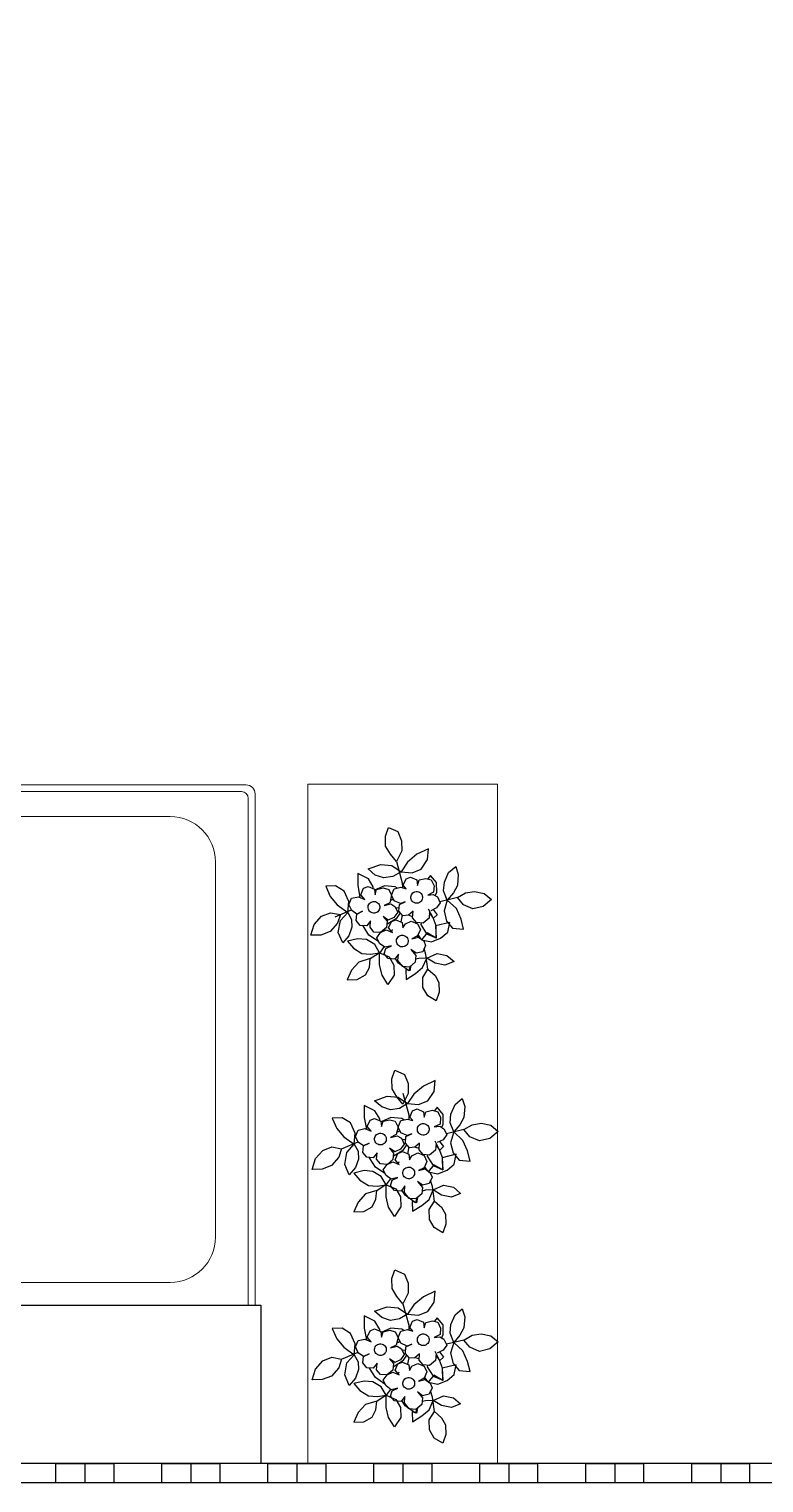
# Model space of a CAD drawing. Header units: inches. Extents: x 15 to 22798, y 21 to 21519.
# Drawn here: x 6492.5 to 6687.2, y 14983.4 to 15368.6 of the extents above; entities that cross this region are included whole.
import ezdxf

# ---------------------------------------------------------------- set-up
doc = ezdxf.new("R2010")
doc.units = ezdxf.units.IN
doc.header["$MEASUREMENT"] = 0
doc.layers.add('ARREDAMENTO', color=8, linetype='Continuous', lineweight=13)

# ---------------------------------------------------------------- blocks, each defined once
blk = doc.blocks.new('vasca')
at = {"layer": 'ARREDAMENTO'}
for p, q in [((11001.47, 4427.4), (11207.6, 4427.4)), ((11001.47, 4427.4), (11207.6, 4427.4)), ((11207.6, 4427.4), (11215.6, 4427.4)), ((11207.6, 4427.4), (11215.6, 4427.4)), ((10999.47, 4312.54), (10999.47, 4425.4)), ((10999.47, 4312.54), (10999.47, 4425.4)), ((11000.97, 4312.54), (11000.97, 4424.4)), ((11002.47, 4425.9), (11207.6, 4425.9)), ((11207.6, 4425.9), (11214.6, 4425.9)), ((11216.1, 4424.4), (11216.1, 4312.54)), ((11217.6, 4425.4), (11217.6, 4312.54)), ((11217.6, 4425.4), (11217.6, 4312.54)), ((11016.47, 4420.4), (11198.85, 4420.4)), ((11006.47, 4327.54), (11006.47, 4410.4)), ((11208.85, 4327.54), (11208.85, 4410.4)), ((11198.85, 4317.54), (11016.47, 4317.54))]:
    blk.add_line(p, q, dxfattribs=at)
for radius in [4.62, 2.82]:
    blk.add_circle((11107.57, 4328.92), radius, dxfattribs=at)
for centre, radius, start, end in [((11001.47, 4425.4), 2, 90, 180), ((11001.47, 4425.4), 2, 90, 180), ((11215.6, 4425.4), 2, 0, 90), ((11215.6, 4425.4), 2, 0, 90), ((11002.47, 4424.4), 1.5, 90, 180), ((11214.6, 4424.4), 1.5, 0, 90), ((11016.47, 4410.4), 10, 90, 180), ((11198.85, 4410.4), 10, 0, 90), ((11016.47, 4327.54), 10, 180, 270), ((11198.85, 4327.54), 10, 270, 0)]:
    blk.add_arc(centre, radius, start, end, dxfattribs=at)

msp = doc.modelspace()

# ---------------------------------------------------------------- linework, layer by layer
for p, q in [((6290.31, 15030.56), (6553.87, 15030.56)), ((6553.87, 15030.56), (6553.87, 14988.53)), ((6571.1, 14988.53), (6290.6, 14988.65)), ((6507.28, 14988.53), (6507.28, 14983.42)), ((6535.36, 14988.53), (6535.36, 14983.42)), ((6563.44, 14988.53), (6563.44, 14983.42)), ((6711.5, 14988.53), (6571.1, 14988.53)), ((6591.52, 14988.53), (6591.52, 14983.42)), ((6619.6, 14988.53), (6619.6, 14983.42)), ((6647.68, 14988.53), (6647.68, 14983.42)), ((6675.76, 14988.53), (6675.76, 14983.42)), ((6940.31, 14983.42), (6290.31, 14983.42))]:
    msp.add_line(p, q)
msp.add_lwpolyline([(6750.33, 15693.6), (6940.31, 15693.42), (6940.31, 14983.42), (6290.31, 14983.42)])
for points in [[(6499.62, 14988.53), (6514.94, 14988.53), (6514.94, 14983.42), (6499.62, 14983.42)], [(6527.7, 14988.53), (6543.02, 14988.53), (6543.02, 14983.42), (6527.7, 14983.42)], [(6555.78, 14988.53), (6571.1, 14988.53), (6571.1, 14983.42), (6555.78, 14983.42)], [(6583.86, 14988.53), (6599.18, 14988.53), (6599.18, 14983.42), (6583.86, 14983.42)], [(6611.94, 14988.53), (6627.26, 14988.53), (6627.26, 14983.42), (6611.94, 14983.42)], [(6640.02, 14988.53), (6655.34, 14988.53), (6655.34, 14983.42), (6640.02, 14983.42)], [(6668.1, 14988.53), (6683.42, 14988.53), (6683.42, 14983.42), (6668.1, 14983.42)]]:
    msp.add_lwpolyline(points, close=True)
at = {"layer": 'ARREDAMENTO', "linetype": 'Continuous', "lineweight": -3}
for p, q in [((6591.67, 15141.8), (6592.4, 15143.48)), ((6592.4, 15143.48), (6593.61, 15143.96)), ((6593.61, 15143.96), (6595.29, 15143.23)), ((6595.29, 15143.23), (6595.46, 15141.76)), ((6595.46, 15141.76), (6595.87, 15143.18)), ((6595.87, 15143.18), (6597.66, 15143.61)), ((6597.66, 15143.61), (6599.07, 15143.19)), ((6599.07, 15143.19), (6599.81, 15141.67)), ((6580.39, 15139.29), (6581.12, 15140.98)), ((6581.45, 15138.04), (6580.39, 15139.29)), ((6581.12, 15140.98), (6582.33, 15141.45)), ((6582.33, 15141.45), (6584.01, 15140.72)), ((6584.01, 15140.72), (6584.17, 15139.25)), ((6584.17, 15139.25), (6584.59, 15140.67)), ((6584.59, 15140.67), (6586.37, 15141.1)), ((6586.37, 15141.1), (6587.79, 15140.68)), ((6587.79, 15140.68), (6588.53, 15139.16)), ((6588.53, 15139.16), (6588.07, 15137.17)), ((6588.53, 15139.16), (6589.26, 15140.85)), ((6589.27, 15137.64), (6588.53, 15139.16)), ((6589.26, 15140.85), (6591.05, 15141.27)), ((6591.05, 15141.27), (6592.46, 15140.86)), ((6592.46, 15140.86), (6591.67, 15141.8)), ((6599.66, 15139.94), (6598.14, 15139.2)), ((6598.14, 15139.2), (6599.61, 15139.36)), ((6599.61, 15139.36), (6600.72, 15138.68)), ((6599.81, 15141.67), (6599.66, 15139.94)), ((6577.25, 15136.66), (6577.98, 15138.34)), ((6577.99, 15135.14), (6577.25, 15136.66)), ((6577.98, 15138.34), (6579.76, 15138.76)), ((6579.76, 15138.76), (6581.45, 15138.04)), ((6588.07, 15137.17), (6586.55, 15136.43)), ((6586.55, 15136.43), (6588.33, 15136.85)), ((6588.33, 15136.85), (6589.43, 15136.17)), ((6590.95, 15136.91), (6589.27, 15137.64)), ((6589.43, 15136.17), (6590.17, 15134.65)), ((6590.49, 15134.92), (6590.64, 15136.65)), ((6590.64, 15136.65), (6592.16, 15137.39)), ((6592.16, 15137.39), (6590.95, 15136.91)), ((6600.46, 15135.79), (6598.94, 15135.05)), ((6601.46, 15137.16), (6600.46, 15135.79)), ((6600.72, 15138.68), (6601.46, 15137.16)), ((6579.36, 15134.14), (6577.99, 15135.14)), ((6579.21, 15132.41), (6579.36, 15134.14)), ((6580.26, 15131.15), (6579.21, 15132.41)), ((6579.36, 15134.14), (6580.88, 15134.88)), ((6580.88, 15134.88), (6579.36, 15134.14)), ((6582.99, 15132.37), (6581.99, 15131)), ((6582.84, 15130.64), (6582.99, 15132.37)), ((6587.66, 15132.54), (6586.29, 15133.54)), ((6586.29, 15133.54), (6587.35, 15132.28)), ((6587.35, 15132.28), (6587.19, 15130.55)), ((6589.18, 15133.28), (6587.66, 15132.54)), ((6587.77, 15130.5), (6588.5, 15132.18)), ((6588.5, 15132.18), (6589.71, 15132.66)), ((6590.17, 15134.65), (6589.18, 15133.28)), ((6589.71, 15132.66), (6591.39, 15131.93)), ((6591.54, 15133.66), (6590.49, 15134.92)), ((6591.39, 15131.93), (6591.55, 15130.46)), ((6593.01, 15133.82), (6591.54, 15133.66)), ((6591.55, 15130.46), (6592.23, 15131.56)), ((6592.23, 15131.56), (6593.75, 15132.3)), ((6594.27, 15134.88), (6593.01, 15133.82)), ((6593.75, 15132.3), (6595.44, 15131.57)), ((6594.12, 15133.14), (6594.27, 15134.88)), ((6595.17, 15131.89), (6594.12, 15133.14)), ((6596.91, 15131.73), (6595.17, 15131.89)), ((6595.44, 15131.57), (6596.18, 15130.05)), ((6598.48, 15133.05), (6596.91, 15131.73)), ((6598.63, 15134.79), (6598.48, 15133.05)), ((6581.99, 15131), (6580.26, 15131.15)), ((6583.89, 15129.38), (6582.84, 15130.64)), ((6585.62, 15129.23), (6583.89, 15129.38)), ((6584.63, 15127.86), (6585.62, 15129.23)), ((6585.37, 15126.34), (6584.63, 15127.86)), ((6587.19, 15130.55), (6585.62, 15129.23)), ((6585.62, 15129.23), (6587.14, 15129.97)), ((6587.14, 15129.97), (6588.83, 15129.24)), ((6588.83, 15129.24), (6587.77, 15130.5)), ((6595.45, 15128.37), (6593.93, 15127.63)), ((6593.93, 15127.63), (6595.71, 15128.05)), ((6596.18, 15130.05), (6595.45, 15128.37)), ((6595.71, 15128.05), (6597.08, 15127.06)), ((6586.74, 15125.35), (6585.37, 15126.34)), ((6586.59, 15123.61), (6587, 15125.03)), ((6588.52, 15125.77), (6586.74, 15125.35)), ((6587, 15125.03), (6588.52, 15125.77)), ((6595.04, 15123.75), (6593.67, 15124.74)), ((6593.67, 15124.74), (6594.99, 15123.17)), ((6596.83, 15124.17), (6595.04, 15123.75)), ((6597.56, 15125.86), (6596.83, 15124.17)), ((6597.08, 15127.06), (6597.56, 15125.86)), ((6587.64, 15122.35), (6586.59, 15123.61)), ((6589.38, 15122.2), (6587.64, 15122.35)), ((6590.37, 15123.57), (6589.38, 15122.2)), ((6590.22, 15121.84), (6590.37, 15123.57)), ((6591.54, 15120.27), (6590.22, 15121.84)), ((6593.27, 15120.12), (6591.54, 15120.27)), ((6594.84, 15121.43), (6593.27, 15120.12)), ((6594.99, 15123.17), (6594.84, 15121.43)), ((6593.4, 15080.36), (6594.13, 15082.05)), ((6594.13, 15082.05), (6595.33, 15082.52)), ((6595.33, 15082.52), (6597.02, 15081.79)), ((6597.02, 15081.79), (6597.18, 15080.32)), ((6597.18, 15080.32), (6597.6, 15081.74)), ((6597.6, 15081.74), (6599.38, 15082.17)), ((6599.38, 15082.17), (6600.8, 15081.76)), ((6600.8, 15081.76), (6601.54, 15080.24)), ((6582.12, 15077.86), (6582.85, 15079.54)), ((6583.17, 15076.6), (6582.12, 15077.86)), ((6582.85, 15079.54), (6584.05, 15080.02)), ((6584.05, 15080.02), (6585.73, 15079.29)), ((6585.73, 15079.29), (6585.9, 15077.82)), ((6585.9, 15077.82), (6586.31, 15079.24)), ((6586.31, 15079.24), (6588.1, 15079.66)), ((6588.1, 15079.66), (6589.52, 15079.25)), ((6589.52, 15079.25), (6590.26, 15077.73)), ((6590.26, 15077.73), (6589.79, 15075.73)), ((6590.26, 15077.73), (6590.99, 15079.41)), ((6591, 15076.21), (6590.26, 15077.73)), ((6590.99, 15079.41), (6592.77, 15079.84)), ((6592.77, 15079.84), (6594.19, 15079.42)), ((6594.19, 15079.42), (6593.4, 15080.36)), ((6601.39, 15078.5), (6599.87, 15077.76)), ((6599.87, 15077.76), (6601.34, 15077.92)), ((6601.34, 15077.92), (6602.44, 15077.24)), ((6601.54, 15080.24), (6601.39, 15078.5)), ((6578.97, 15075.22), (6579.7, 15076.9)), ((6579.71, 15073.7), (6578.97, 15075.22)), ((6579.7, 15076.9), (6581.49, 15077.33)), ((6581.08, 15072.71), (6579.71, 15073.7)), ((6581.49, 15077.33), (6583.17, 15076.6)), ((6589.79, 15075.73), (6588.27, 15074.99)), ((6588.27, 15074.99), (6590.05, 15075.42)), ((6590.05, 15075.42), (6591.16, 15074.74)), ((6592.68, 15075.48), (6591, 15076.21)), ((6591.16, 15074.74), (6591.9, 15073.22)), ((6592.21, 15073.48), (6592.37, 15075.21)), ((6592.37, 15075.21), (6593.89, 15075.95)), ((6593.89, 15075.95), (6592.68, 15075.48)), ((6602.19, 15074.36), (6600.67, 15073.62)), ((6603.18, 15075.72), (6602.19, 15074.36)), ((6602.44, 15077.24), (6603.18, 15075.72)), ((6580.93, 15070.97), (6581.08, 15072.71)), ((6581.99, 15069.72), (6580.93, 15070.97)), ((6581.08, 15072.71), (6582.6, 15073.45)), ((6582.6, 15073.45), (6581.08, 15072.71)), ((6584.71, 15070.93), (6583.72, 15069.56)), ((6584.56, 15069.2), (6584.71, 15070.93)), ((6589.39, 15071.11), (6588.02, 15072.1)), ((6588.02, 15072.1), (6589.07, 15070.84)), ((6589.07, 15070.84), (6588.92, 15069.11)), ((6590.91, 15071.85), (6589.39, 15071.11)), ((6589.5, 15069.06), (6590.23, 15070.74)), ((6590.23, 15070.74), (6591.43, 15071.22)), ((6591.9, 15073.22), (6590.91, 15071.85)), ((6591.43, 15071.22), (6593.12, 15070.49)), ((6593.27, 15072.22), (6592.21, 15073.48)), ((6593.12, 15070.49), (6593.28, 15069.02)), ((6594.74, 15072.39), (6593.27, 15072.22)), ((6593.28, 15069.02), (6593.96, 15070.13)), ((6593.96, 15070.13), (6595.48, 15070.87)), ((6595.99, 15073.44), (6594.74, 15072.39)), ((6595.48, 15070.87), (6597.16, 15070.14)), ((6595.84, 15071.71), (6595.99, 15073.44)), ((6596.9, 15070.45), (6595.84, 15071.71)), ((6598.63, 15070.3), (6596.9, 15070.45)), ((6597.16, 15070.14), (6597.9, 15068.62)), ((6600.2, 15071.62), (6598.63, 15070.3)), ((6600.35, 15073.35), (6600.2, 15071.62)), ((6583.72, 15069.56), (6581.99, 15069.72)), ((6585.61, 15067.94), (6584.56, 15069.2)), ((6587.35, 15067.79), (6585.61, 15067.94)), ((6586.35, 15066.42), (6587.35, 15067.79)), ((6587.1, 15064.9), (6586.35, 15066.42)), ((6588.92, 15069.11), (6587.35, 15067.79)), ((6587.35, 15067.79), (6588.87, 15068.53)), ((6588.87, 15068.53), (6590.55, 15067.8)), ((6590.55, 15067.8), (6589.5, 15069.06)), ((6597.17, 15066.93), (6595.65, 15066.19)), ((6595.65, 15066.19), (6597.44, 15066.62)), ((6597.9, 15068.62), (6597.17, 15066.93)), ((6597.44, 15066.62), (6598.8, 15065.63)), ((6588.46, 15063.91), (6587.1, 15064.9)), ((6588.31, 15062.18), (6588.73, 15063.6)), ((6589.37, 15060.92), (6588.31, 15062.18)), ((6590.25, 15064.34), (6588.46, 15063.91)), ((6588.73, 15063.6), (6590.25, 15064.34)), ((6592.09, 15062.14), (6591.1, 15060.77)), ((6591.94, 15060.4), (6592.09, 15062.14)), ((6596.77, 15062.31), (6595.4, 15063.3)), ((6595.4, 15063.3), (6596.72, 15061.73)), ((6598.55, 15062.74), (6596.77, 15062.31)), ((6599.28, 15064.42), (6598.55, 15062.74)), ((6598.8, 15065.63), (6599.28, 15064.42)), ((6591.1, 15060.77), (6589.37, 15060.92)), ((6593.26, 15058.83), (6591.94, 15060.4)), ((6594.99, 15058.68), (6593.26, 15058.83)), ((6596.56, 15060), (6594.99, 15058.68)), ((6596.72, 15061.73), (6596.56, 15060)), ((6582.12, 15022.08), (6582.85, 15023.76)), ((6582.85, 15023.76), (6584.05, 15024.24)), ((6584.05, 15024.24), (6585.73, 15023.51)), ((6586.31, 15023.46), (6588.1, 15023.89)), ((6588.1, 15023.89), (6589.52, 15023.47)), ((6590.26, 15021.95), (6590.99, 15023.64)), ((6590.99, 15023.64), (6592.77, 15024.06)), ((6592.77, 15024.06), (6594.19, 15023.65)), ((6593.4, 15024.59), (6594.13, 15026.27)), ((6594.19, 15023.65), (6593.4, 15024.59)), ((6594.13, 15026.27), (6595.33, 15026.75)), ((6595.33, 15026.75), (6597.02, 15026.02)), ((6597.02, 15026.02), (6597.18, 15024.55)), ((6597.18, 15024.55), (6597.6, 15025.97)), ((6597.6, 15025.97), (6599.38, 15026.4)), ((6599.38, 15026.4), (6600.8, 15025.98)), ((6600.8, 15025.98), (6601.54, 15024.46)), ((6601.54, 15024.46), (6601.39, 15022.73)), ((6578.97, 15019.44), (6579.7, 15021.13)), ((6579.7, 15021.13), (6581.49, 15021.55)), ((6581.49, 15021.55), (6583.17, 15020.82)), ((6583.17, 15020.82), (6582.12, 15022.08)), ((6585.73, 15023.51), (6585.9, 15022.04)), ((6585.9, 15022.04), (6586.31, 15023.46)), ((6589.79, 15019.95), (6588.27, 15019.21)), ((6589.52, 15023.47), (6590.26, 15021.95)), ((6590.26, 15021.95), (6589.79, 15019.95)), ((6591, 15020.43), (6590.26, 15021.95)), ((6592.68, 15019.7), (6591, 15020.43)), ((6592.37, 15019.44), (6593.89, 15020.18)), ((6593.89, 15020.18), (6592.68, 15019.7)), ((6601.39, 15022.73), (6599.87, 15021.99)), ((6599.87, 15021.99), (6601.34, 15022.15)), ((6601.34, 15022.15), (6602.44, 15021.47)), ((6603.18, 15019.95), (6602.19, 15018.58)), ((6602.44, 15021.47), (6603.18, 15019.95)), ((6579.71, 15017.92), (6578.97, 15019.44)), ((6581.08, 15016.93), (6579.71, 15017.92)), ((6580.93, 15015.2), (6581.08, 15016.93)), ((6581.08, 15016.93), (6582.6, 15017.67)), ((6582.6, 15017.67), (6581.08, 15016.93)), ((6589.39, 15015.33), (6588.02, 15016.33)), ((6588.02, 15016.33), (6589.07, 15015.07)), ((6588.27, 15019.21), (6590.05, 15019.64)), ((6590.91, 15016.07), (6589.39, 15015.33)), ((6590.05, 15019.64), (6591.16, 15018.96)), ((6591.9, 15017.44), (6590.91, 15016.07)), ((6591.16, 15018.96), (6591.9, 15017.44)), ((6592.21, 15017.71), (6592.37, 15019.44)), ((6593.27, 15016.45), (6592.21, 15017.71)), ((6594.74, 15016.61), (6593.27, 15016.45)), ((6595.99, 15017.67), (6594.74, 15016.61)), ((6595.84, 15015.93), (6595.99, 15017.67)), ((6596.9, 15014.68), (6595.84, 15015.93)), ((6600.35, 15017.58), (6600.2, 15015.84)), ((6602.19, 15018.58), (6600.67, 15017.84)), ((6581.99, 15013.94), (6580.93, 15015.2)), ((6583.72, 15013.79), (6581.99, 15013.94)), ((6584.71, 15015.16), (6583.72, 15013.79)), ((6584.56, 15013.42), (6584.71, 15015.16)), ((6585.61, 15012.17), (6584.56, 15013.42)), ((6587.35, 15012.02), (6585.61, 15012.17)), ((6588.92, 15013.33), (6587.35, 15012.02)), ((6587.35, 15012.02), (6588.87, 15012.76)), ((6588.87, 15012.76), (6590.55, 15012.03)), ((6589.07, 15015.07), (6588.92, 15013.33)), ((6589.5, 15013.28), (6590.23, 15014.97)), ((6590.55, 15012.03), (6589.5, 15013.28)), ((6590.23, 15014.97), (6591.43, 15015.44)), ((6591.43, 15015.44), (6593.12, 15014.71)), ((6593.12, 15014.71), (6593.28, 15013.24)), ((6593.28, 15013.24), (6593.96, 15014.35)), ((6593.96, 15014.35), (6595.48, 15015.09)), ((6595.48, 15015.09), (6597.16, 15014.36)), ((6598.63, 15014.52), (6596.9, 15014.68)), ((6597.16, 15014.36), (6597.9, 15012.84)), ((6597.9, 15012.84), (6597.17, 15011.16)), ((6600.2, 15015.84), (6598.63, 15014.52)), ((6586.35, 15010.65), (6587.35, 15012.02)), ((6587.1, 15009.13), (6586.35, 15010.65)), ((6588.46, 15008.13), (6587.1, 15009.13)), ((6590.25, 15008.56), (6588.46, 15008.13)), ((6588.73, 15007.82), (6590.25, 15008.56)), ((6597.17, 15011.16), (6595.65, 15010.42)), ((6595.65, 15010.42), (6597.44, 15010.84)), ((6597.44, 15010.84), (6598.8, 15009.85)), ((6599.28, 15008.64), (6598.55, 15006.96)), ((6598.8, 15009.85), (6599.28, 15008.64)), ((6588.31, 15006.4), (6588.73, 15007.82)), ((6589.37, 15005.14), (6588.31, 15006.4)), ((6591.1, 15004.99), (6589.37, 15005.14)), ((6592.09, 15006.36), (6591.1, 15004.99)), ((6591.94, 15004.63), (6592.09, 15006.36)), ((6593.26, 15003.06), (6591.94, 15004.63)), ((6596.77, 15006.54), (6595.4, 15007.53)), ((6595.4, 15007.53), (6596.72, 15005.96)), ((6596.72, 15005.96), (6596.56, 15004.22)), ((6598.55, 15006.96), (6596.77, 15006.54)), ((6594.99, 15002.91), (6593.26, 15003.06)), ((6596.56, 15004.22), (6594.99, 15002.91))]:
    msp.add_line(p, q, dxfattribs=at)
at = {"layer": 'ARREDAMENTO'}
msp.add_lwpolyline([(6566.39, 15168.6), (6616.64, 15168.6), (6616.64, 14988.53), (6566.39, 14988.53)], close=True, dxfattribs=at)
at = {"layer": 'ARREDAMENTO', "linetype": 'Continuous', "lineweight": -3}
for points in [[(6587.7, 15157.09), (6590.24, 15155.99), (6591.2, 15153.56), (6591.26, 15150.92), (6589.84, 15148.11), (6588.25, 15150.01), (6586.97, 15152.17), (6586.91, 15154.82)], [(6598.34, 15151.47), (6595.28, 15149.98), (6592.75, 15147.86), (6591.07, 15145.37), (6593.98, 15145.12), (6596.4, 15146.08), (6598.09, 15148.57)], [(6582.34, 15146.13), (6585.67, 15147.31), (6588.58, 15147.05), (6591.07, 15145.37), (6588.9, 15144.09), (6586.53, 15143.71), (6584.25, 15144.5)], [(6605.55, 15146.74), (6606.24, 15144.63), (6605.99, 15141.72), (6604.94, 15139.76), (6603.3, 15137.85), (6602.34, 15140.28), (6602.55, 15142.61), (6603.65, 15145.15)], [(6571.1, 15141.55), (6572.32, 15138.8), (6574.18, 15136.59), (6576.93, 15134.59), (6577.19, 15137.5), (6575.96, 15140.24), (6573.74, 15141.61)], [(6615.04, 15138), (6612.83, 15136.14), (6610.13, 15135.5), (6607.59, 15136.6), (6606, 15138.5), (6608.16, 15139.77), (6610.54, 15140.15), (6613.13, 15139.63)], [(6607.61, 15130.15), (6606.97, 15132.84), (6605.74, 15135.59), (6603.3, 15137.85), (6602.47, 15134.99), (6603.11, 15132.3), (6604.7, 15130.4)], [(6567.18, 15128.53), (6568.02, 15131.38), (6569.97, 15133.56), (6572.4, 15134.52), (6574.99, 15134), (6574.21, 15131.72), (6572.26, 15129.55), (6569.83, 15128.59)], [(6575.64, 15126.49), (6574.41, 15129.24), (6574.98, 15132.41), (6576.93, 15134.59), (6577.94, 15132.74), (6578.06, 15130.68), (6577.27, 15128.4)], [(6596.52, 15127.31), (6599.11, 15126.79), (6601.54, 15127.75), (6603.44, 15129.34), (6603.96, 15131.93), (6600.2, 15131), (6600.37, 15127.79), (6598.03, 15129.18)], [(6576.85, 15126.97), (6578.45, 15125.08), (6580.67, 15123.71), (6583, 15123.51), (6585.38, 15123.89), (6584.1, 15126.05), (6581.87, 15127.42), (6579.55, 15127.62)], [(6587.57, 15115.49), (6586.03, 15117.97), (6585.39, 15120.66), (6585.38, 15123.89), (6587.92, 15122.78), (6589.19, 15120.62), (6589.25, 15117.98)], [(6576.83, 15116.72), (6579.48, 15116.78), (6581.64, 15118.06), (6582.69, 15120.02), (6582.9, 15122.34), (6579.88, 15121.43), (6577.94, 15119.26)], [(6605.1, 15121.57), (6602.67, 15120.61), (6600.08, 15121.13), (6597.86, 15122.5), (6600.6, 15123.73), (6603.19, 15123.21)], [(6600.38, 15111.14), (6598.15, 15112.51), (6596.88, 15114.67), (6596.82, 15117.32), (6598.18, 15119.54), (6600.09, 15117.91), (6601.1, 15116.06), (6601.16, 15113.42)], [(6589.42, 15092.78), (6591.96, 15091.68), (6592.92, 15089.25), (6592.98, 15086.61), (6591.57, 15083.8), (6589.97, 15085.7), (6588.7, 15087.86), (6588.64, 15090.5)], [(6600.07, 15090.04), (6597.01, 15088.55), (6594.48, 15086.42), (6592.79, 15083.93), (6595.7, 15083.68), (6598.13, 15084.64), (6599.81, 15087.13)], [(6584.07, 15084.7), (6587.39, 15085.87), (6590.3, 15085.62), (6592.79, 15083.93), (6590.63, 15082.66), (6588.25, 15082.28), (6585.97, 15083.06)], [(6607.27, 15085.31), (6607.97, 15083.19), (6607.71, 15080.29), (6606.66, 15078.33), (6605.03, 15076.42), (6604.07, 15078.84), (6604.27, 15081.17), (6605.38, 15083.71)], [(6572.82, 15080.11), (6574.04, 15077.37), (6575.9, 15075.15), (6578.66, 15073.15), (6578.91, 15076.06), (6577.69, 15078.81), (6575.46, 15080.17)], [(6616.77, 15076.56), (6614.55, 15074.7), (6611.86, 15074.06), (6609.32, 15075.16), (6607.72, 15077.06), (6609.89, 15078.34), (6612.26, 15078.71), (6614.86, 15078.2)], [(6609.34, 15068.71), (6608.69, 15071.41), (6607.47, 15074.15), (6605.03, 15076.42), (6604.19, 15073.56), (6604.84, 15070.86), (6606.43, 15068.97)], [(6567.52, 15066.51), (6568.36, 15069.36), (6570.31, 15071.54), (6572.74, 15072.5), (6575.33, 15071.98), (6574.55, 15069.7), (6572.6, 15067.53), (6570.17, 15066.57)], [(6577.36, 15065.06), (6576.14, 15067.8), (6576.71, 15070.98), (6578.66, 15073.15), (6579.67, 15071.31), (6579.78, 15069.24), (6579, 15066.97)], [(6598.24, 15065.87), (6600.84, 15065.35), (6603.27, 15066.31), (6605.16, 15067.91), (6605.68, 15070.5), (6601.92, 15069.56), (6602.1, 15066.35), (6599.76, 15067.74)], [(6578.58, 15065.54), (6580.17, 15063.64), (6582.4, 15062.27), (6584.72, 15062.07), (6587.1, 15062.45), (6585.82, 15064.61), (6583.6, 15065.98), (6581.27, 15066.18)], [(6589.3, 15054.05), (6587.75, 15056.53), (6587.11, 15059.22), (6587.1, 15062.45), (6589.64, 15061.35), (6590.92, 15059.19), (6590.98, 15056.54)], [(6606.83, 15060.14), (6604.4, 15059.18), (6601.81, 15059.7), (6599.58, 15061.07), (6602.33, 15062.29), (6604.92, 15061.77)], [(6578.56, 15055.28), (6581.2, 15055.35), (6583.37, 15056.62), (6584.42, 15058.58), (6584.62, 15060.91), (6581.61, 15060), (6579.66, 15057.82)], [(6602.1, 15049.71), (6599.88, 15051.07), (6598.6, 15053.24), (6598.54, 15055.88), (6599.91, 15058.11), (6601.82, 15056.47), (6602.83, 15054.63), (6602.89, 15051.98)], [(6589.42, 15039.88), (6591.96, 15038.78), (6592.92, 15036.35), (6592.98, 15033.71), (6591.57, 15030.9), (6589.97, 15032.8), (6588.7, 15034.96), (6588.64, 15037.61)], [(6600.07, 15034.26), (6597.01, 15032.77), (6594.48, 15030.65), (6592.79, 15028.16), (6595.7, 15027.9), (6598.13, 15028.86), (6599.81, 15031.35)], [(6584.07, 15028.92), (6587.39, 15030.1), (6590.3, 15029.84), (6592.79, 15028.16), (6590.63, 15026.88), (6588.25, 15026.5), (6585.97, 15027.29)], [(6607.27, 15029.53), (6607.97, 15027.42), (6607.71, 15024.51), (6606.66, 15022.55), (6605.03, 15020.64), (6604.07, 15023.07), (6604.27, 15025.4), (6605.38, 15027.94)], [(6572.82, 15024.34), (6574.04, 15021.59), (6575.9, 15019.38), (6578.66, 15017.38), (6578.91, 15020.29), (6577.69, 15023.03), (6575.46, 15024.4)], [(6609.34, 15012.94), (6608.69, 15015.63), (6607.47, 15018.38), (6605.03, 15020.64), (6604.19, 15017.78), (6604.84, 15015.09), (6606.43, 15013.19)], [(6616.77, 15020.79), (6614.55, 15018.93), (6611.86, 15018.29), (6609.32, 15019.39), (6607.72, 15021.28), (6609.89, 15022.56), (6612.26, 15022.94), (6614.86, 15022.42)], [(6567.52, 15010.73), (6568.36, 15013.59), (6570.31, 15015.76), (6572.74, 15016.72), (6575.33, 15016.2), (6574.55, 15013.93), (6572.6, 15011.75), (6570.17, 15010.79)], [(6577.36, 15009.28), (6576.14, 15012.03), (6576.71, 15015.2), (6578.66, 15017.38), (6579.67, 15015.53), (6579.78, 15013.47), (6579, 15011.19)], [(6598.24, 15010.1), (6600.84, 15009.58), (6603.27, 15010.54), (6605.16, 15012.13), (6605.68, 15014.72), (6601.92, 15013.79), (6602.1, 15010.58), (6599.76, 15011.97)], [(6578.58, 15009.76), (6580.17, 15007.87), (6582.4, 15006.5), (6584.72, 15006.3), (6587.1, 15006.67), (6585.82, 15008.84), (6583.6, 15010.2), (6581.27, 15010.41)], [(6578.56, 14999.51), (6581.2, 14999.57), (6583.37, 15000.85), (6584.42, 15002.81), (6584.62, 15005.13), (6581.61, 15004.22), (6579.66, 15002.05)], [(6589.3, 14998.28), (6587.75, 15000.76), (6587.11, 15003.45), (6587.1, 15006.67), (6589.64, 15005.57), (6590.92, 15003.41), (6590.98, 15000.77)], [(6606.83, 15004.36), (6604.4, 15003.4), (6601.81, 15003.92), (6599.58, 15005.29), (6602.33, 15006.52), (6604.92, 15006)], [(6602.1, 14993.93), (6599.88, 14995.3), (6598.6, 14997.46), (6598.54, 15000.11), (6599.91, 15002.33), (6601.82, 15000.7), (6602.83, 14998.85), (6602.89, 14996.21)]]:
    msp.add_lwpolyline(points, close=True, dxfattribs=at)
for points in [[(6589.84, 15148.11), (6591.39, 15142.41), (6591.45, 15141.16)], [(6583.68, 15140.87), (6583.68, 15141.33), (6582.4, 15143.49), (6579.6, 15144.91), (6579.61, 15141.68), (6580.17, 15138.59)], [(6600.07, 15139.08), (6600.55, 15139.85), (6600.49, 15142.49), (6598.89, 15144.39), (6598.19, 15143.45)], [(6590.11, 15141.05), (6589.55, 15141.4), (6586.64, 15141.65), (6584.04, 15140.49)], [(6595.54, 15142.05), (6595.43, 15142.03)], [(6588.25, 15137.96), (6588.66, 15137.96), (6589.01, 15138.19)], [(6590.56, 15135.74), (6589.6, 15135.83)], [(6589.61, 15135.81), (6589.94, 15135.8)], [(6591.62, 15137.17), (6591.62, 15137.13)], [(6596.38, 15131.78), (6596.29, 15131.43), (6597.84, 15128.95), (6600.38, 15127.85), (6600.37, 15131.07), (6599.57, 15133.15), (6598.38, 15135.46)], [(6599.55, 15135.34), (6600.62, 15133.98), (6599.65, 15133.05), (6598.6, 15134.48)], [(6606, 15138.5), (6601.35, 15137.38)], [(6573.61, 15133.41), (6577.94, 15135.24)], [(6587.29, 15131.65), (6587.52, 15131.61), (6590, 15133.15), (6590.88, 15134.45)], [(6591.36, 15133.88), (6591.04, 15132.08)], [(6594.14, 15133.44), (6593.27, 15133.75), (6593.13, 15133.92)], [(6585.12, 15126.85), (6585.05, 15126.84), (6582.56, 15128.53), (6581.02, 15131.01), (6581.02, 15131.09)], [(6586.59, 15130.04), (6586.69, 15129.75)], [(6588.59, 15129.34), (6588.84, 15130.03)], [(6595.62, 15128.03), (6595.29, 15128.29)], [(6596.31, 15127.62), (6595.59, 15128.7)], [(6582.9, 15122.34), (6585.69, 15124.15), (6586.62, 15125.43)], [(6588.1, 15125.56), (6588.07, 15125.66)], [(6598.18, 15119.54), (6597.64, 15123.4), (6597.18, 15125)], [(6593.52, 15120.33), (6593.16, 15119.1), (6590.41, 15121.1), (6589.54, 15122.44)], [(6593.7, 15120.48), (6593.4, 15119.09), (6592.32, 15119.47), (6592.38, 15116.83), (6594.86, 15118.37), (6596.76, 15119.96), (6597.86, 15122.5), (6595.8, 15122.39), (6594.9, 15122.17)], [(6591.57, 15086.68), (6593.12, 15080.97), (6593.17, 15079.72)], [(6585.4, 15079.43), (6585.4, 15079.89), (6584.13, 15082.05), (6581.32, 15083.47), (6581.33, 15080.25), (6581.89, 15077.15)], [(6601.8, 15077.64), (6602.27, 15078.42), (6602.21, 15081.06), (6600.62, 15082.96), (6599.91, 15082.01)], [(6591.84, 15079.61), (6591.27, 15079.96), (6588.36, 15080.22), (6585.76, 15079.06)], [(6597.27, 15080.62), (6597.15, 15080.59)], [(6575.33, 15071.98), (6579.66, 15073.81)], [(6589.98, 15076.52), (6590.38, 15076.52), (6590.73, 15076.75)], [(6592.29, 15074.31), (6591.33, 15074.39)], [(6591.34, 15074.37), (6591.66, 15074.36)], [(6593.34, 15075.74), (6593.34, 15075.69)], [(6598.11, 15070.35), (6598.02, 15069.99), (6599.56, 15067.52), (6602.1, 15066.41), (6602.09, 15069.64), (6601.29, 15071.72), (6600.11, 15074.02)], [(6601.27, 15073.91), (6602.35, 15072.55), (6601.37, 15071.62), (6600.33, 15073.05)], [(6607.72, 15077.06), (6603.07, 15075.95)], [(6589.02, 15070.22), (6589.24, 15070.18), (6591.72, 15071.72), (6592.6, 15073.02)], [(6593.09, 15072.44), (6592.76, 15070.64)], [(6595.87, 15072), (6595, 15072.31), (6594.85, 15072.48)], [(6586.85, 15065.41), (6586.77, 15065.41), (6584.28, 15067.09), (6582.74, 15069.57), (6582.75, 15069.65)], [(6588.31, 15068.6), (6588.41, 15068.31)], [(6590.31, 15067.91), (6590.57, 15068.59)], [(6597.34, 15066.6), (6597.01, 15066.86)], [(6598.04, 15066.18), (6597.32, 15067.27)], [(6584.62, 15060.91), (6587.42, 15062.72), (6588.35, 15064)], [(6589.82, 15064.13), (6589.79, 15064.23)], [(6599.91, 15058.11), (6599.37, 15061.96), (6598.91, 15063.56)], [(6595.25, 15058.89), (6594.89, 15057.67), (6592.13, 15059.67), (6591.27, 15061)], [(6595.43, 15059.05), (6595.13, 15057.65), (6594.04, 15058.03), (6594.1, 15055.39), (6596.58, 15056.93), (6598.48, 15058.52), (6599.58, 15061.07), (6597.52, 15060.95), (6596.63, 15060.73)], [(6585.4, 15023.65), (6585.4, 15024.11), (6584.13, 15026.28), (6581.32, 15027.7), (6581.33, 15024.47), (6581.89, 15021.38)], [(6591.57, 15030.9), (6593.12, 15025.2), (6593.17, 15023.94)], [(6591.84, 15023.84), (6591.27, 15024.19), (6588.36, 15024.44), (6585.76, 15023.28)], [(6597.27, 15024.84), (6597.15, 15024.82)], [(6601.8, 15021.87), (6602.27, 15022.64), (6602.21, 15025.28), (6600.62, 15027.18), (6599.91, 15026.24)], [(6589.98, 15020.75), (6590.38, 15020.75), (6590.73, 15020.98)], [(6593.34, 15019.96), (6593.34, 15019.91)], [(6607.72, 15021.28), (6603.07, 15020.17)], [(6575.33, 15016.2), (6579.66, 15018.03)], [(6589.02, 15014.44), (6589.24, 15014.4), (6591.72, 15015.94), (6592.6, 15017.24)], [(6592.29, 15018.53), (6591.33, 15018.61)], [(6591.34, 15018.6), (6591.66, 15018.59)], [(6593.09, 15016.66), (6592.76, 15014.87)], [(6595.87, 15016.23), (6595, 15016.54), (6594.85, 15016.71)], [(6598.11, 15014.57), (6598.02, 15014.22), (6599.56, 15011.74), (6602.1, 15010.64), (6602.09, 15013.86), (6601.29, 15015.94), (6600.11, 15018.25)], [(6601.27, 15018.13), (6602.35, 15016.77), (6601.37, 15015.84), (6600.33, 15017.27)], [(6586.85, 15009.64), (6586.77, 15009.63), (6584.28, 15011.32), (6582.74, 15013.8), (6582.75, 15013.87)], [(6588.31, 15012.82), (6588.41, 15012.54)], [(6590.31, 15012.13), (6590.57, 15012.82)], [(6584.62, 15005.13), (6587.42, 15006.94), (6588.35, 15008.22)], [(6589.82, 15008.35), (6589.79, 15008.45)], [(6597.34, 15010.82), (6597.01, 15011.08)], [(6598.04, 15010.41), (6597.32, 15011.49)], [(6595.25, 15003.12), (6594.89, 15001.89), (6592.13, 15003.89), (6591.27, 15005.22)], [(6595.43, 15003.27), (6595.13, 15001.87), (6594.04, 15002.26), (6594.1, 14999.61), (6596.58, 15001.16), (6598.48, 15002.75), (6599.58, 15005.29), (6597.52, 15005.18), (6596.63, 15004.96)], [(6599.91, 15002.33), (6599.37, 15006.19), (6598.91, 15007.79)]]:
    msp.add_lwpolyline(points, dxfattribs=at)
for points in [[(6594.22, 15139.75, -0.098476), (6594.75, 15140.04, -0.098485), (6595.35, 15140.1, -0.098498), (6595.93, 15139.93, -0.098507), (6596.4, 15139.56, -0.098507), (6596.7, 15139.02, -0.098498), (6596.76, 15138.42, -0.098485), (6596.59, 15137.84, -0.098476), (6596.21, 15137.37, -0.098476), (6595.68, 15137.08, -0.098485), (6595.08, 15137.01, -0.098498), (6594.5, 15137.18, -0.098507), (6594.03, 15137.56, -0.098507), (6593.74, 15138.09, -0.098498), (6593.67, 15138.69, -0.098485), (6593.84, 15139.27, -0.098476)], [(6582.88, 15137.14, -0.098476), (6583.41, 15137.43, -0.098485), (6584.01, 15137.49, -0.098498), (6584.59, 15137.33, -0.098507), (6585.07, 15136.95, -0.098507), (6585.36, 15136.42, -0.098498), (6585.42, 15135.81, -0.098485), (6585.25, 15135.23, -0.098476), (6584.87, 15134.76, -0.098476), (6584.34, 15134.47, -0.098485), (6583.74, 15134.4, -0.098498), (6583.16, 15134.57, -0.098507), (6582.69, 15134.95, -0.098507), (6582.4, 15135.48, -0.098498), (6582.33, 15136.08, -0.098485), (6582.5, 15136.67, -0.098476)], [(6590.39, 15128.19, -0.098476), (6590.92, 15128.48, -0.098485), (6591.52, 15128.54, -0.098498), (6592.1, 15128.38, -0.098507), (6592.58, 15128, -0.098507), (6592.87, 15127.47, -0.098498), (6592.93, 15126.86, -0.098485), (6592.76, 15126.28, -0.098476), (6592.38, 15125.81, -0.098476), (6591.85, 15125.52, -0.098485), (6591.25, 15125.45, -0.098498), (6590.67, 15125.62, -0.098507), (6590.2, 15126, -0.098507), (6589.91, 15126.53, -0.098498), (6589.84, 15127.13, -0.098485), (6590.01, 15127.72, -0.098476)], [(6595.94, 15078.31, -0.098476), (6596.47, 15078.6, -0.098485), (6597.08, 15078.67, -0.098498), (6597.66, 15078.5, -0.098507), (6598.13, 15078.12, -0.098507), (6598.42, 15077.59, -0.098498), (6598.49, 15076.99, -0.098485), (6598.32, 15076.41, -0.098476), (6597.94, 15075.93, -0.098476), (6597.41, 15075.64, -0.098485), (6596.81, 15075.58, -0.098498), (6596.22, 15075.75, -0.098507), (6595.75, 15076.13, -0.098507), (6595.46, 15076.66, -0.098498), (6595.4, 15077.26, -0.098485), (6595.56, 15077.84, -0.098476)], [(6584.6, 15075.7, -0.098476), (6585.14, 15075.99, -0.098485), (6585.74, 15076.06, -0.098498), (6586.32, 15075.89, -0.098507), (6586.79, 15075.51, -0.098507), (6587.08, 15074.98, -0.098498), (6587.15, 15074.38, -0.098485), (6586.98, 15073.8, -0.098476), (6586.6, 15073.33, -0.098476), (6586.07, 15073.03, -0.098485), (6585.47, 15072.97, -0.098498), (6584.89, 15073.14, -0.098507), (6584.41, 15073.52, -0.098507), (6584.12, 15074.05, -0.098498), (6584.06, 15074.65, -0.098485), (6584.23, 15075.23, -0.098476)], [(6592.11, 15066.75, -0.098476), (6592.65, 15067.04, -0.098485), (6593.25, 15067.11, -0.098498), (6593.83, 15066.94, -0.098507), (6594.3, 15066.56, -0.098507), (6594.59, 15066.03, -0.098498), (6594.66, 15065.43, -0.098485), (6594.49, 15064.85, -0.098476), (6594.11, 15064.38, -0.098476), (6593.58, 15064.08, -0.098485), (6592.98, 15064.02, -0.098498), (6592.4, 15064.19, -0.098507), (6591.92, 15064.57, -0.098507), (6591.63, 15065.1, -0.098498), (6591.57, 15065.7, -0.098485), (6591.74, 15066.28, -0.098476)], [(6584.6, 15019.93, -0.098476), (6585.14, 15020.22, -0.098485), (6585.74, 15020.28, -0.098498), (6586.32, 15020.11, -0.098507), (6586.79, 15019.74, -0.098507), (6587.08, 15019.21, -0.098498), (6587.15, 15018.6, -0.098485), (6586.98, 15018.02, -0.098476), (6586.6, 15017.55, -0.098476), (6586.07, 15017.26, -0.098485), (6585.47, 15017.19, -0.098498), (6584.89, 15017.36, -0.098507), (6584.41, 15017.74, -0.098507), (6584.12, 15018.27, -0.098498), (6584.06, 15018.87, -0.098485), (6584.23, 15019.45, -0.098476)], [(6595.94, 15022.54, -0.098476), (6596.47, 15022.83, -0.098485), (6597.08, 15022.89, -0.098498), (6597.66, 15022.72, -0.098507), (6598.13, 15022.34, -0.098507), (6598.42, 15021.81, -0.098498), (6598.49, 15021.21, -0.098485), (6598.32, 15020.63, -0.098476), (6597.94, 15020.16, -0.098476), (6597.41, 15019.87, -0.098485), (6596.81, 15019.8, -0.098498), (6596.22, 15019.97, -0.098507), (6595.75, 15020.35, -0.098507), (6595.46, 15020.88, -0.098498), (6595.4, 15021.48, -0.098485), (6595.56, 15022.06, -0.098476)], [(6592.11, 15010.98, -0.098476), (6592.65, 15011.27, -0.098485), (6593.25, 15011.33, -0.098498), (6593.83, 15011.16, -0.098507), (6594.3, 15010.79, -0.098507), (6594.59, 15010.26, -0.098498), (6594.66, 15009.65, -0.098485), (6594.49, 15009.07, -0.098476), (6594.11, 15008.6, -0.098476), (6593.58, 15008.31, -0.098485), (6592.98, 15008.24, -0.098498), (6592.4, 15008.41, -0.098507), (6591.92, 15008.79, -0.098507), (6591.63, 15009.32, -0.098498), (6591.57, 15009.92, -0.098485), (6591.74, 15010.5, -0.098476)]]:
    msp.add_lwpolyline(points, format="xyb", close=True, dxfattribs=at)

# ---------------------------------------------------------------- block references
at = {"layer": 'ARREDAMENTO', "xscale": 1.2, "yscale": 1.2, "zscale": 1.2}
msp.add_blockref('vasca', (-6908.73, 9855.51), dxfattribs=at)

doc.saveas('drawing.dxf')
